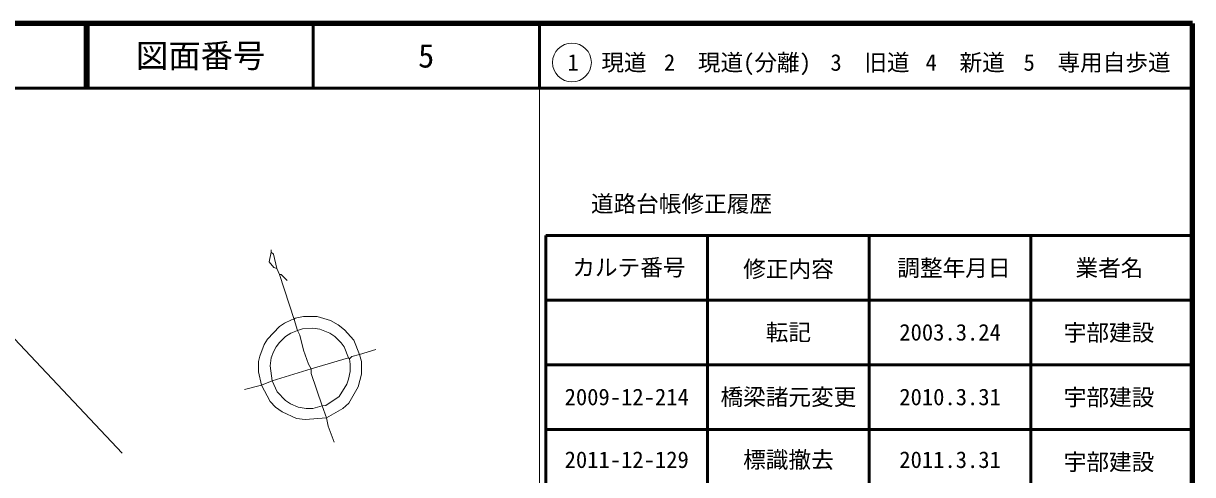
# Model space of a CAD drawing. Units: millimetres, scale not verified. Extents: x 40000 to 680000, y 20000 to 380000.
# Drawn here: x 499215 to 680000, y 310238 to 380000 of the extents above; entities that cross this region are included whole.
import ezdxf
from ezdxf.enums import TextEntityAlignment as Align

# ---------------------------------------------------------------- set-up
doc = ezdxf.new("R2010")
doc.units = ezdxf.units.MM
doc.header["$LTSCALE"] = 1000
for name, color, linetype, lineweight in [('M-BMK-SRVR', 3, 'Continuous', 13), ('M-STR-HTXT', 7, 'Continuous', 13), ('M-TTL', 2, 'Continuous', 140), ('M-TTL-BAND', 7, 'Continuous', 13), ('M-TTL-FRAM', 2, 'Continuous', 50), ('M-TTL-LINE', 7, 'Continuous', 50), ('M-TTL-TXT', 7, 'Continuous', 13)]:
    doc.layers.add(name, color=color, linetype=linetype, lineweight=lineweight)
doc.styles.add('ＭＳ ゴシック', font='')
doc.styles.get('ＭＳ ゴシック').set_extended_font_data('MS Gothic')

msp = doc.modelspace()

# ---------------------------------------------------------------- linework, layer by layer
at = {"layer": 'M-BMK-SRVR'}
for p, q in [((537533, 344989), (537533, 344650)), ((538379, 342110), (538803, 341179)), ((538803, 341179), (541089, 334236)), ((541089, 334236), (541597, 332543)), ((553704, 329579), (551164, 328817)), ((549471, 328309), (543713, 326616)), ((549471, 328309), (549640, 328140)), ((543713, 326616), (537702, 324753)), ((536009, 324076), (533384, 323399)), ((536009, 324076), (537702, 324753)), ((545407, 320859), (546084, 318996))]:
    msp.add_line(p, q, dxfattribs=at)
for points in [[(537533, 344650), (537194, 343126), (537956, 342279), (538379, 342110)], [(538379, 342110), (537871, 344311), (537533, 344650)], [(538803, 341179), (539057, 341179), (539988, 340247)], [(551164, 328817), (550317, 331019), (548878, 332627), (547862, 333389), (546677, 334067), (544645, 334659), (542528, 334659), (541258, 334405), (541089, 334236)], [(541089, 334236), (540665, 334151), (539565, 333643), (538803, 333135), (536940, 331188), (536432, 330341), (535755, 328563), (535585, 327717), (535585, 326108), (536009, 324076)], [(541597, 332543), (542359, 332797), (543967, 332881), (545068, 332712), (546592, 332119), (547354, 331611), (548370, 330595), (548793, 330003), (549471, 328309)], [(541597, 332543), (540581, 332119), (539734, 331611), (538803, 330680), (538295, 330003), (537871, 329241), (537533, 328309), (537363, 327039), (537702, 324753)], [(541597, 332543), (541935, 331781), (542528, 329495), (543290, 327293), (543713, 326616)], [(549640, 328140), (549725, 327293), (549725, 326193), (549471, 325007), (549217, 324245), (548031, 322298), (545999, 320943), (545407, 320859)], [(551164, 328817), (551503, 327717), (551503, 325769), (550995, 323822), (549555, 321282), (548624, 320435), (546084, 318996)], [(551164, 328817), (549979, 328479), (549640, 328140)], [(543713, 326616), (543713, 325854), (545407, 320859)], [(536009, 324076), (537363, 321536), (538210, 320689), (539226, 319927), (541427, 318911), (542782, 318742), (546084, 318996)], [(545407, 320859), (543967, 320435), (542951, 320435), (541681, 320689), (540496, 321197), (539734, 321705), (538464, 323060), (537702, 324753)], [(546084, 318996), (546338, 317726), (547269, 315271)]]:
    msp.add_lwpolyline(points, dxfattribs=at)
at = {"layer": 'M-STR-HTXT'}
msp.add_line((514466, 313550), (489078, 340531), dxfattribs=at)
at = {"layer": 'M-TTL'}
for p, q in [((680000, 380000), (40000, 380000)), ((680000, 20000), (680000, 380000))]:
    msp.add_line(p, q, dxfattribs=at)
at = {"layer": 'M-TTL-BAND'}
msp.add_line((579000, 20000), (579000, 370000), dxfattribs=at)
at = {"layer": 'M-TTL-FRAM'}
for q in [(580000, 287197), (680000, 347197)]:
    msp.add_line((580000, 347197), q, dxfattribs=at)
at = {"layer": 'M-TTL-LINE'}
for p, q in [((508747, 380000), (508747, 370000)), ((509247, 380000), (509247, 370000)), ((543997, 380000), (543997, 370000)), ((579000, 380000), (579000, 370000)), ((40000, 370000), (680000, 370000)), ((605000, 347197), (605000, 287197)), ((630000, 347197), (630000, 287197)), ((655000, 347197), (655000, 287197)), ((580000, 337197), (680000, 337197)), ((580000, 327197), (680000, 327197)), ((580000, 317197), (680000, 317197))]:
    msp.add_line(p, q, dxfattribs=at)
at = {"layer": 'M-TTL-TXT'}
msp.add_circle((584031, 373958), 3000, dxfattribs=at)

# ---------------------------------------------------------------- texts
at = {"layer": 'M-TTL-TXT', "style": 'ＭＳ ゴシック'}
for s, height, p in [('図面番号', 3666, (526622, 375000)), ('5', 3666, (561497, 375000)), ('1\u3000現道', 2566, (589448, 373958)), ('2\u3000現道(分離)', 2566, (609619, 373958)), ('3\u3000旧道', 2566, (630121, 373958)), ('4\u3000新道', 2566, (644824, 373958)), ('5\u3000専用自歩道', 2566, (665228, 373958)), ('道路台帳修正履歴', 2566, (600968, 352113)), ('カルテ番号', 2566, (592839, 342277)), ('修正内容', 2566, (617509, 342023)), ('調整年月日', 2566, (643089, 342197)), ('業者名', 2566, (667134, 342197)), ('転記', 2566, (617500, 332245)), ('2003.3.24', 2566, (642500, 332245)), ('宇部建設', 2566, (667077, 332189)), ('橋梁諸元変更', 2566, (617500, 322245)), ('宇部建設', 2566, (667077, 322189)), ('2009-12-214', 2566, (592500, 322245)), ('2010.3.31', 2566, (642500, 322245)), ('宇部建設', 2566, (667077, 312189))]:
    msp.add_text(s, height=height, dxfattribs=at).set_placement(p, align=Align.MIDDLE_CENTER)
for s, p in [('2011-12-129', (592500, 310495)), ('標識撤去', (617500, 310495)), ('2011.3.31', (642500, 310495))]:
    msp.add_text(s, height=2566, dxfattribs=at).set_placement(p, align=Align.BOTTOM_CENTER)

doc.saveas('drawing.dxf')
